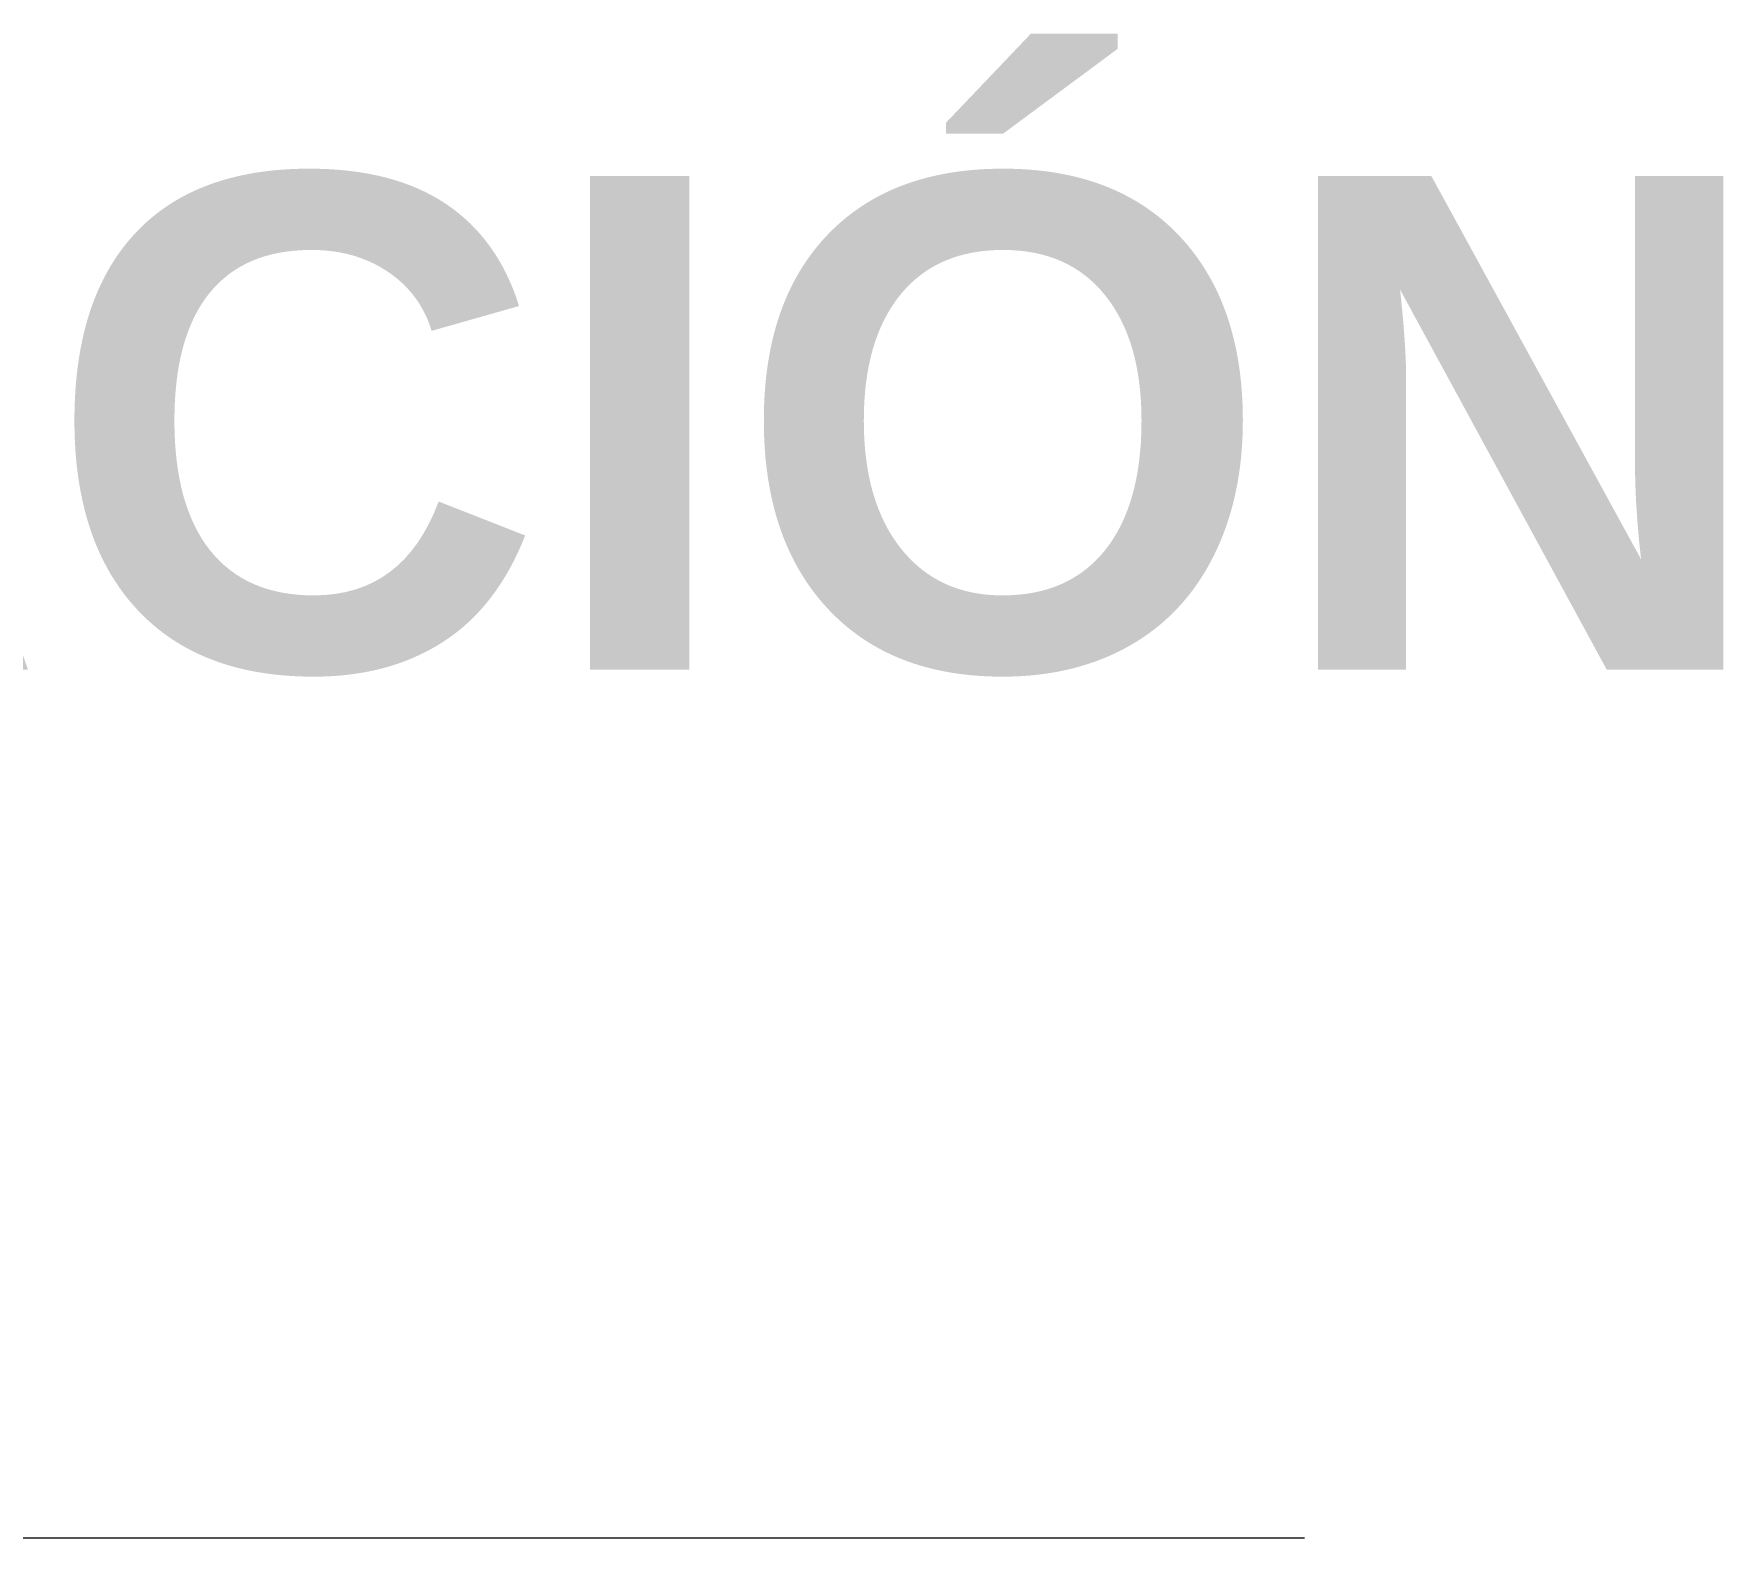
# Model space of a CAD drawing. Header units: metres. Extents: x 14 to 161, y 5 to 309.
# Drawn here: x 89.784 to 91.838, y 270.323 to 272.152 of the extents above; entities that cross this region are included whole.
import ezdxf
from ezdxf.enums import TextEntityAlignment as Align

# ---------------------------------------------------------------- set-up
doc = ezdxf.new("R2010")
doc.units = ezdxf.units.M
doc.layers.add('E-Titulos', color=4, linetype='Continuous', lineweight=15)
doc.styles.add('Subtitulos', font='', dxfattribs={"height": 4})
doc.styles.add('Texto_Minimo', font='arial.ttf', dxfattribs={"height": 1.8})
doc.styles.add('Titulos', font='', dxfattribs={"height": 6})
doc.styles.get('Subtitulos').set_extended_font_data('Arial', italic=True)
doc.styles.get('Titulos').set_extended_font_data('Arial', bold=True)

# ---------------------------------------------------------------- blocks, each defined once
blk = doc.blocks.new('Titulos')
blk.add_line((49.052, -23.923), (-49.052, -23.923))
for tag, height, style, p in [('TÍTULO', 6, 'Titulos', (0, -16.929)), ('ACOTACIÓN', 1.8, 'Texto_Minimo', (34.431, -25.793)), ('ESCALA', 1.8, 'Texto_Minimo', (-34.868, -25.793))]:
    blk.add_attdef(tag, text='', height=height, dxfattribs=dict(style=style)).set_placement(p, align=Align.MIDDLE_CENTER)

msp = doc.modelspace()

# ---------------------------------------------------------------- block references
at = {"layer": 'E-Titulos', "color": 4, "ltscale": 0.5}
ref = msp.add_blockref('Titulos', (86.42379, 272.71551), dxfattribs=dict(at, xscale=0.1, yscale=0.1, zscale=0.1))
ref.add_attrib('SUBTÍTULO', 'ESTRUCTURAL', dxfattribs={"layer": '0', "ltscale": 0.5, "height": 0.4, "style": 'Subtitulos'}).set_placement((86.42379, 270.80077), align=Align.MIDDLE_CENTER)
ref.add_attrib('TÍTULO', 'PLANTA DE CIMENTACIÓN', dxfattribs={"layer": '0', "ltscale": 0.5, "height": 0.6, "style": 'Titulos'}).set_placement((86.42379, 271.67885), align=Align.MIDDLE_CENTER)

doc.saveas('drawing.dxf')
